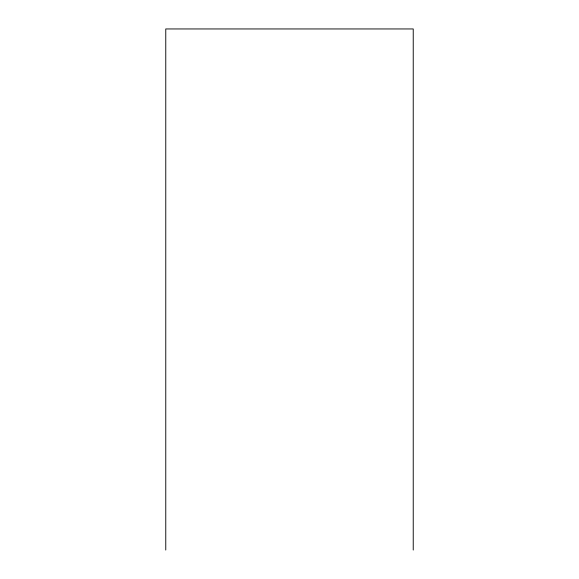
<?xml version="1.0" encoding="UTF-8"?>
<svg xmlns="http://www.w3.org/2000/svg" width="579" height="579" viewBox="0 0 579 579"><rect width="100%" height="100%" fill="white"/><g stroke="black" fill="none" stroke-linecap="round" stroke-linejoin="round"><path stroke-width="0.87" d="M413.232 550.05L413.232 28.95L165.768 28.95L165.768 550.05"/></g></svg>
